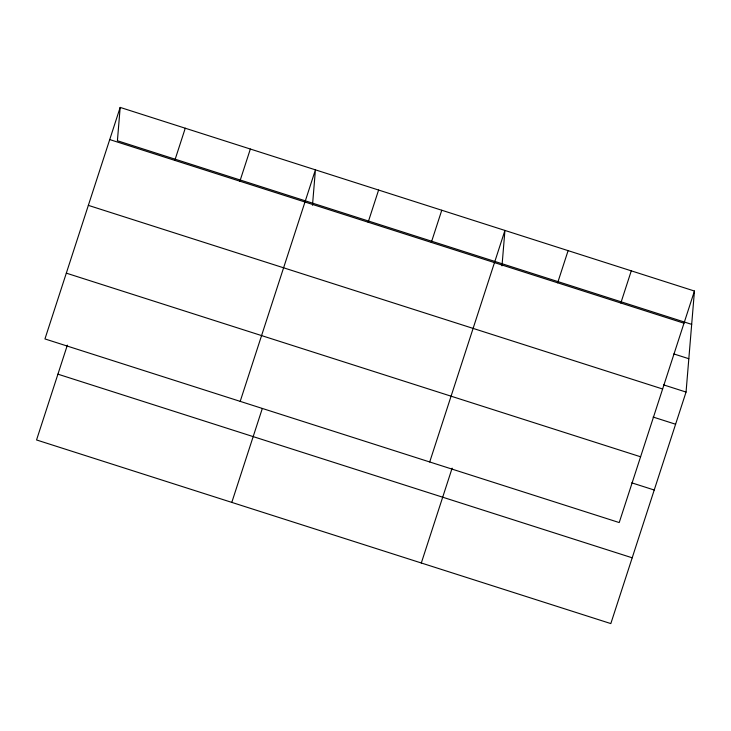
<?xml version="1.0" encoding="UTF-8"?>
<svg xmlns="http://www.w3.org/2000/svg" width="731" height="731" viewBox="0 0 731 731"><rect width="100%" height="100%" fill="white"/><g stroke="black" fill="none" stroke-linecap="round" stroke-linejoin="round"><path stroke-width="1.1" d="M67.362 345.123L36.55 439.961L610.824 623.589L686.053 392.063L694.45 291.039L120.176 107.411L117.408 140.745L691.681 324.372M312.484 205.265L315.426 169.839L240.197 401.374M501.996 265.856L504.938 230.439L429.709 461.974M120.176 107.411L44.947 338.937L619.221 522.564L694.45 291.039M174.81 160.391L185.263 128.217M239.896 181.206L250.349 149.033M231.8 502.398L262.265 408.629M368.15 222.215L378.603 190.042M431.317 242.409L441.771 210.245M421.312 562.989L452.133 468.151M557.652 282.815L568.106 250.642M620.829 303.009L631.282 270.835M109.723 139.575L683.997 323.212M673.836 353.932L688.821 358.72M663.565 384.871L686.053 392.063M88.35 205.365L662.624 389.002M653.112 417.045L675.599 424.236M66.32 273.147L640.594 456.784M631.739 482.835L654.227 490.017M57.923 374.171L632.196 557.799"/></g></svg>
